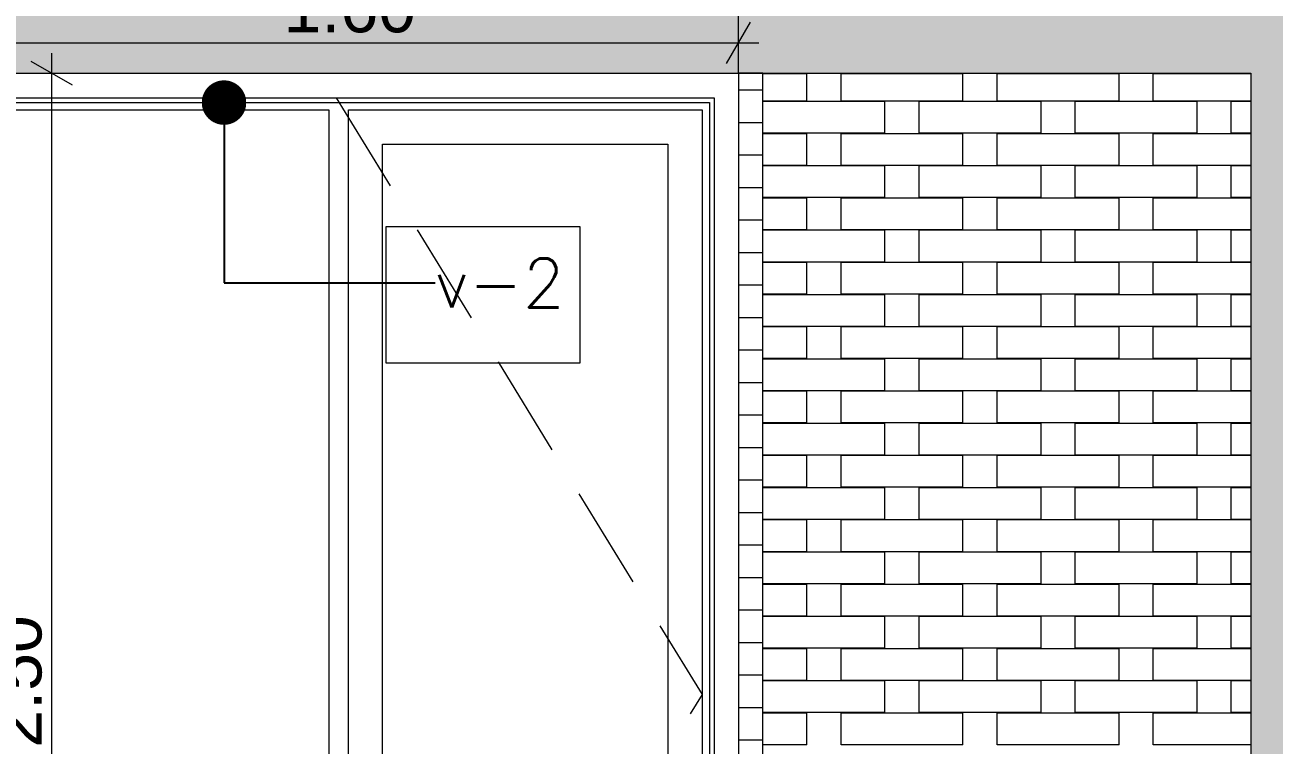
# Model space of a CAD drawing. Header units: millimetres. Extents: x 475616349 to 476941521, y 4620115302 to 4621446928.
# Drawn here: x 476659049 to 476661610, y 4620527143 to 4620528619 of the extents above; entities that cross this region are included whole.
import ezdxf

# ---------------------------------------------------------------- set-up
doc = ezdxf.new("R2010")
doc.units = ezdxf.units.MM
doc.header["$MEASUREMENT"] = 0
doc.linetypes.add('Hidden Line', pattern=[317.5, 211.666667, -105.833333])
for name, color, linetype, lineweight in [('2D Drafting - General_Pen_No__30_Pen_No__9_Pen_No__9_Pen_No__253', 252, 'Continuous', 0), ('2D Drafting - General_Pen_No__30_Pen_No__9_Pen_No__9_Pen_No__7', 7, 'Continuous', 0), ('2D Drafting - General_Pen_No__7_Pen_No__7', 7, 'Continuous', 0), ('New_2D Drafting - General_Pen_No__2_Pen_No__250', 7, 'Continuous', 0), ('New_Interior - Furniture _Pen_No__250', 7, 'Continuous', 0), ('New_Structural - Bearing_Pen_No__250', 7, 'Continuous', 0), ('New_zoma_Pen_No__4', 7, 'Continuous', 0), ('New_zoma_Pen_No__7', 7, 'Continuous', 0), ('Structural - Bearing_Pen_No__250', 7, 'Continuous', 0)]:
    doc.layers.add(name, color=color, linetype=linetype, lineweight=lineweight)
doc.layers.add('New_zoma', color=7, linetype='Continuous')
doc.styles.add('GENERATED_STYLE_1', font='arial.ttf')
doc.dimstyles.new('GENERATED_STYLE__18', dxfattribs={"dimtxt": 100, "dimasz": 64.421331, "dimexe": 0.18, "dimexo": 3, "dimgap": 0.09, "dimtad": 1, "dimtih": 1, "dimtoh": 1, "dimlfac": 0.001, "dimzin": 0, "dimdsep": 46, "dimtxsty": 'GENERATED_STYLE_1', "dimblk": 'ARROWHEAD_2', "dimblk1": 'ARROWHEAD_2', "dimblk2": 'ARROWHEAD_2', "dimcen": 0.09, "dimclrd": 7, "dimclre": 7, "dimclrt": 7, "dimadec": 0, "dimazin": 0, "dimtfac": 1, "dimtdec": 4, "dimtmove": 0, "dimatfit": 3, "dimfxl": 1, "dimtolj": 1, "dimtzin": 0, "dimarcsym": 0})
doc.dimstyles.new('GENERATED_STYLE__19', dxfattribs={"dimtxt": 100, "dimasz": 64.421331, "dimexe": 0.18, "dimexo": 3, "dimgap": 0.09, "dimtad": 1, "dimlfac": 0.001, "dimzin": 0, "dimdsep": 46, "dimtxsty": 'GENERATED_STYLE_1', "dimblk": 'ARROWHEAD_2', "dimblk1": 'ARROWHEAD_2', "dimblk2": 'ARROWHEAD_2', "dimcen": 0.09, "dimclrd": 7, "dimclre": 7, "dimclrt": 7, "dimadec": 0, "dimazin": 0, "dimtfac": 1, "dimtdec": 4, "dimtmove": 0, "dimatfit": 3, "dimfxl": 1, "dimtolj": 1, "dimtzin": 0, "dimarcsym": 0})
doc.dimstyles.new('GENERATED_STYLE__48', dxfattribs={"dimtxt": 0.18, "dimasz": 182.4, "dimexe": 0.18, "dimexo": 0.0625, "dimgap": 0.09, "dimtad": 0, "dimtih": 1, "dimtoh": 1, "dimdec": 4, "dimzin": 0, "dimdsep": 46, "dimcen": 0.09, "dimadec": 0, "dimazin": 0, "dimtfac": 1, "dimtdec": 4, "dimtmove": 0, "dimatfit": 3, "dimldrblk": 'ARROWHEAD_11', "dimfxl": 1, "dimtolj": 1, "dimtzin": 0, "dimarcsym": 0})

# ---------------------------------------------------------------- blocks, each defined once
blk = doc.blocks.new('*D751', base_point=(476577134.1, 4620325125.7))
at = {"layer": 'New_zoma_Pen_No__4', "color": 7, "linetype": 'Continuous', "lineweight": 0, "transparency": 16777216}
for p, q in [((476658912, 4620528519.4), (476658912, 4620528646.6)), ((476660512, 4620528519.4), (476660512, 4620528646.6)), ((476658936.5, 4620528625.4), (476658887.5, 4620528540.6)), ((476660487.5, 4620528540.6), (476660536.5, 4620528625.4)), ((476658912, 4620528583), (476660512, 4620528583)), ((476660512, 4620528583), (476660553.5, 4620528583))]:
    blk.add_line(p, q, dxfattribs=at)
at = {"layer": 'New_zoma_Pen_No__7', "color": 7, "lineweight": 0, "transparency": 16777216, "insert": (476659579, 4620528603), "char_height": 100, "attachment_point": 7, "style": 'GENERATED_STYLE_1'}
blk.add_mtext('\\A1;{\\pql;\\fArial|b0|i0|c0|p34;1.60}', dxfattribs=at)
blk = doc.blocks.new('ARROWHEAD_2')
at = {"color": 0, "linetype": 'Continuous', "lineweight": 0}
for p, q in [((-0.378, -0.655), (0.378, 0.655)), ((0, 0), (-1, 0))]:
    blk.add_line(p, q, dxfattribs=at)
blk = doc.blocks.new('*D755', base_point=(476577134.1, 4620325125.7))
at = {"layer": 'New_zoma_Pen_No__4', "color": 7, "linetype": 'Continuous', "lineweight": 0, "transparency": 16777216}
for p, q in [((476658912, 4620531719.4), (476658912, 4620531846.6)), ((476660512, 4620531719.4), (476660512, 4620531846.6)), ((476658936.5, 4620531825.4), (476658887.5, 4620531740.6)), ((476660487.5, 4620531740.6), (476660536.5, 4620531825.4)), ((476658912, 4620531783), (476660512, 4620531783)), ((476660512, 4620531783), (476660553.5, 4620531783))]:
    blk.add_line(p, q, dxfattribs=at)
at = {"layer": 'New_zoma_Pen_No__7', "color": 7, "lineweight": 0, "transparency": 16777216, "insert": (476659579, 4620531803), "char_height": 100, "attachment_point": 7, "style": 'GENERATED_STYLE_1'}
blk.add_mtext('\\A1;{\\pql;\\fArial|b0|i0|c0|p34;1.60}', dxfattribs=at)
blk = doc.blocks.new('*D756', base_point=(476577134.1, 4620325125.7))
at = {"layer": 'New_zoma_Pen_No__4', "color": 7, "linetype": 'Continuous', "lineweight": 0, "transparency": 16777216}
for p, q in [((476656062, 4620530027.7), (476656062, 4620530154.8)), ((476660562, 4620530027.7), (476660562, 4620530154.8)), ((476656086.5, 4620530133.6), (476656037.5, 4620530048.9)), ((476660537.5, 4620530048.9), (476660586.5, 4620530133.6)), ((476656020.6, 4620530091.2), (476656062, 4620530091.2)), ((476656062, 4620530091.2), (476660562, 4620530091.2)), ((476660562, 4620530091.2), (476660603.5, 4620530091.2))]:
    blk.add_line(p, q, dxfattribs=at)
at = {"layer": 'New_zoma_Pen_No__7', "color": 7, "lineweight": 0, "transparency": 16777216, "insert": (476658179, 4620530111.2), "char_height": 100, "attachment_point": 7, "style": 'GENERATED_STYLE_1'}
blk.add_mtext('\\A1;{\\pql;\\fArial|b0|i0|c0|p34;4.50}', dxfattribs=at)
blk = doc.blocks.new('*D760', base_point=(476577134.1, 4620325125.7))
at = {"layer": 'New_zoma_Pen_No__4', "color": 7, "linetype": 'Continuous', "lineweight": 0, "transparency": 16777216}
for p, q in [((476659104.3, 4620528520.3), (476659104.3, 4620528561.8)), ((476659146.7, 4620528495.9), (476659061.9, 4620528544.8)), ((476659167.9, 4620528520.3), (476659040.7, 4620528520.3)), ((476659104.3, 4620526020.3), (476659104.3, 4620528520.3)), ((476659061.9, 4620526044.8), (476659146.7, 4620525995.9)), ((476659167.9, 4620526020.3), (476659040.7, 4620526020.3)), ((476659104.3, 4620525978.9), (476659104.3, 4620526020.3))]:
    blk.add_line(p, q, dxfattribs=at)
at = {"layer": 'New_zoma_Pen_No__7', "color": 7, "lineweight": 0, "transparency": 16777216, "insert": (476659084.3, 4620527137.3), "char_height": 100, "attachment_point": 7, "rotation": 90, "style": 'GENERATED_STYLE_1'}
blk.add_mtext('\\A1;{\\pql;\\fArial|b0|i0|c0|p34;2.50}', dxfattribs=at)
blk = doc.blocks.new('ARROWHEAD_11')
at = {"color": 0, "linetype": 'Continuous', "lineweight": 0}
blk.add_line((0, 0), (-1, 0), dxfattribs=at)
at = {"color": 0, "linetype": 'Continuous', "lineweight": 0, "const_width": 0.25, "flags": 128}
blk.add_lwpolyline([(-0.125, 0, 1), (0.125, 0, 1)], format="xyb", close=True, dxfattribs=at)

msp = doc.modelspace()

# ---------------------------------------------------------------- hatches: boundary and pattern name
at = {"layer": '2D Drafting - General_Pen_No__30_Pen_No__9_Pen_No__9_Pen_No__253', "linetype": 'Continuous', "lineweight": 0}
h = msp.add_hatch(dxfattribs=at)
h.set_pattern_fill('BRICK___RUNNING_BOND', color=252, style=0, pattern_type=2)
h.set_pattern_definition([(0, (476692910.175, 4620522353.93), (0, 66.64), []), (90, (476692910.17, 4620522353.93), (-244.8, 0), [66.64, -66.64]), (90, (476693032.57, 4620522420.57), (-244.8, 0), [66.64, -66.64])])
h.paths.add_polyline_path([(476647692.13, 4620532819.956), (476647692.13, 4620519520.362), (476648861.998, 4620519520.362), (476648862.006, 4620522120.37), (476648862.006, 4620523542.007), (476648862.006, 4620531720.362), (476648862.006, 4620531932.715), (476648862.006, 4620532420.362), (476654662.006, 4620532420.362), (476654662.006, 4620519520.362), (476661919.968, 4620519520.362), (476661962.147, 4620519520.362), (476661962.147, 4620522820.364), (476661962.147, 4620525320.374), (476661962.147, 4620525944.887), (476661962.147, 4620532420.374), (476665762.003, 4620532420.374), (476665762.003, 4620522120.38), (476665162.198, 4620522120.38), (476665162.198, 4620517320.329), (476668462.159, 4620517320.329), (476668462.159, 4620517320.295), (476668932.159, 4620517320.295), (476668932.159, 4620532819.956), (476661962.147, 4620532819.956), (476655062.006, 4620532819.956)])
h.paths.add_polyline_path([(476661562.006, 4620526020.374), (476655062.006, 4620526020.374), (476655062.006, 4620528520.374), (476661562.006, 4620528520.374)], flags=0)
h.paths.add_polyline_path([(476661562.006, 4620522820.364), (476655062.006, 4620522820.364), (476655062.006, 4620525320.374), (476661562.006, 4620525320.374)], flags=0)
h.paths.add_polyline_path([(476661562.006, 4620529220.374), (476655062.006, 4620529220.374), (476655062.006, 4620531720.361), (476661562.006, 4620531720.361)], flags=0)
h.paths.add_polyline_path([(476656112.047, 4620522120.412), (476656112.047, 4620519620.412), (476657707.931, 4620519620.412), (476657712.047, 4620519620.412), (476657712.047, 4620522120.412)], flags=0)
h.paths.add_polyline_path([(476666262.224, 4620522120.362), (476666262.224, 4620520520.362), (476667862.223, 4620520520.362), (476667862.223, 4620522120.362)], flags=0)
h.paths.add_polyline_path([(476667862.223, 4620530120.362), (476667862.223, 4620531720.362), (476666262.224, 4620531720.362), (476666262.224, 4620530120.362)], flags=0)
h.paths.add_polyline_path([(476666262.228, 4620528520.362), (476666262.228, 4620526920.362), (476667862.228, 4620526920.362), (476667862.228, 4620528520.362)], flags=0)
h.paths.add_polyline_path([(476666262.228, 4620523720.362), (476667862.228, 4620523720.362), (476667862.228, 4620525320.362), (476666262.228, 4620525320.362)], flags=0)
h.paths.add_polyline_path([(476666262.435, 4620518320.362), (476667862.006, 4620518320.362), (476667862.006, 4620518920.362), (476666262.435, 4620518920.362)], flags=0)
h = msp.add_hatch(dxfattribs=at)
h.set_pattern_fill('BRICK___RUNNING_BOND', color=252, style=0, pattern_type=2)
h.set_pattern_definition([(0, (476694010.15, 4620525553.94), (0, 66.64), []), (90, (476694010.15, 4620525553.94), (-244.8, 0), [66.64, -66.64]), (90, (476694132.55, 4620525620.58), (-244.8, 0), [66.64, -66.64])])
h.paths.add_polyline_path([(476660512.002, 4620528520.375), (476660512.002, 4620526021.374), (476660561.993, 4620526021.374), (476660561.993, 4620528520.375)])

# ---------------------------------------------------------------- linework, layer by layer
at = {"layer": '2D Drafting - General_Pen_No__30_Pen_No__9_Pen_No__9_Pen_No__7', "color": 7, "linetype": 'Continuous', "lineweight": 0, "flags": 128}
for points in [[(476661562.006, 4620526020.374), (476655062.006, 4620526020.374), (476655062.006, 4620528520.374), (476661562.006, 4620528520.374)], [(476660512.002, 4620528520.375), (476660512.002, 4620526021.374), (476660561.993, 4620526021.374), (476660561.993, 4620528520.375)]]:
    msp.add_lwpolyline(points, close=True, dxfattribs=at)
at = {"layer": '2D Drafting - General_Pen_No__7_Pen_No__7', "color": 7, "linetype": 'Continuous', "lineweight": 0, "flags": 128}
for points in [[(476660507.877, 4620526020.338), (476658911.993, 4620526020.343), (476658912.002, 4620528520.343), (476660512.002, 4620528520.338)], [(476660512.002, 4620528520.338), (476660511.993, 4620526020.338), (476660507.877, 4620526020.338)]]:
    msp.add_lwpolyline(points, dxfattribs=at)
for points in [[(476658962.002, 4620528470.342), (476660462.002, 4620528470.337), (476660461.993, 4620526020.338), (476658961.993, 4620526020.345)], [(476658972.002, 4620528460.342), (476660452.002, 4620528460.337), (476660451.994, 4620526080.34), (476658971.994, 4620526080.345)], [(476658987.002, 4620528445.342), (476659672.002, 4620528445.34), (476659671.994, 4620526100.342), (476658986.994, 4620526100.345)], [(476659711.998, 4620528445.34), (476660437.002, 4620528445.337), (476660436.994, 4620526100.34), (476659711.994, 4620526100.342)], [(476659782.002, 4620528375.339), (476660367.002, 4620528375.337), (476660366.994, 4620526165.34), (476659781.994, 4620526165.342)]]:
    msp.add_lwpolyline(points, close=True, dxfattribs=at)
at = {"layer": '2D Drafting - General_Pen_No__7_Pen_No__7', "color": 7, "linetype": 'Hidden Line', "lineweight": 0, "flags": 128}
msp.add_lwpolyline([(476659687.002, 4620528470.34), (476660436.998, 4620527246.214), (476659687.77, 4620526021.625)], dxfattribs=at)
at = {"layer": 'New_2D Drafting - General_Pen_No__2_Pen_No__250', "color": 7, "linetype": 'Continuous', "lineweight": 0, "flags": 128}
msp.add_lwpolyline([(476659789.689, 4620528205.972), (476660186.69, 4620528205.972), (476660186.69, 4620527926.284), (476659789.689, 4620527926.284)], close=True, dxfattribs=at)
at = {"layer": 'New_Interior - Furniture _Pen_No__250', "color": 7, "linetype": 'Continuous', "lineweight": 0}
for p, q in [((476661502.006, 4620528519.374), (476661502.006, 4620528520.374)), ((476661290.737, 4620528001.374), (476661290.506, 4620528001.197))]:
    msp.add_line(p, q, dxfattribs=at)
at = {"layer": 'New_Structural - Bearing_Pen_No__250', "color": 7, "linetype": 'Continuous', "lineweight": 0}
for p, q in [((476660562.006, 4620528463.374), (476660562.006, 4620528519.374)), ((476660652.006, 4620528519.374), (476660562.006, 4620528519.374)), ((476660652.006, 4620528463.374), (476660652.006, 4620528519.374)), ((476660722.006, 4620528463.374), (476660722.006, 4620528519.374)), ((476660972.006, 4620528519.374), (476660722.006, 4620528519.374)), ((476660872.006, 4620528519.374), (476660872.006, 4620528520.374)), ((476660972.006, 4620528463.374), (476660972.006, 4620528519.374)), ((476661042.006, 4620528463.374), (476661042.006, 4620528519.374)), ((476661292.006, 4620528519.374), (476661042.006, 4620528519.374)), ((476661292.006, 4620528463.374), (476661292.006, 4620528519.374)), ((476661362.006, 4620528463.374), (476661362.006, 4620528519.374)), ((476661562.006, 4620528519.374), (476661362.006, 4620528519.374)), ((476660652.006, 4620528463.374), (476660562.006, 4620528463.374)), ((476660562.006, 4620528397.374), (476660562.006, 4620528462.374)), ((476660812.006, 4620528462.374), (476660562.006, 4620528462.374)), ((476660972.006, 4620528463.374), (476660722.006, 4620528463.374)), ((476660812.006, 4620528397.374), (476660812.006, 4620528462.374)), ((476660882.006, 4620528397.374), (476660882.006, 4620528462.374)), ((476661132.006, 4620528462.374), (476660882.006, 4620528462.374)), ((476661292.006, 4620528463.374), (476661042.006, 4620528463.374)), ((476661132.006, 4620528397.374), (476661132.006, 4620528462.374)), ((476661202.006, 4620528397.374), (476661202.006, 4620528462.374)), ((476661452.006, 4620528462.374), (476661202.006, 4620528462.374)), ((476661562.006, 4620528463.374), (476661362.006, 4620528463.374)), ((476661452.006, 4620528397.374), (476661452.006, 4620528462.374)), ((476661522.006, 4620528397.374), (476661522.006, 4620528462.374)), ((476661562.006, 4620528462.374), (476661522.006, 4620528462.374)), ((476660812.006, 4620528397.374), (476660562.006, 4620528397.374)), ((476661132.006, 4620528397.374), (476660882.006, 4620528397.374)), ((476661452.006, 4620528397.374), (476661202.006, 4620528397.374)), ((476661562.006, 4620528397.374), (476661522.006, 4620528397.374)), ((476660562.006, 4620528331.374), (476660562.006, 4620528396.374)), ((476660652.006, 4620528396.374), (476660562.006, 4620528396.374)), ((476660652.006, 4620528331.374), (476660652.006, 4620528396.374)), ((476660722.006, 4620528331.374), (476660722.006, 4620528396.374)), ((476660972.006, 4620528396.374), (476660722.006, 4620528396.374)), ((476660972.006, 4620528331.374), (476660972.006, 4620528396.374)), ((476661042.006, 4620528331.374), (476661042.006, 4620528396.374)), ((476661292.006, 4620528396.374), (476661042.006, 4620528396.374)), ((476661292.006, 4620528331.374), (476661292.006, 4620528396.374)), ((476661362.006, 4620528331.374), (476661362.006, 4620528396.374)), ((476661562.006, 4620528396.374), (476661362.006, 4620528396.374)), ((476660652.006, 4620528331.374), (476660562.006, 4620528331.374)), ((476660562.006, 4620528265.374), (476660562.006, 4620528330.374)), ((476660812.006, 4620528330.374), (476660562.006, 4620528330.374)), ((476660972.006, 4620528331.374), (476660722.006, 4620528331.374)), ((476660812.006, 4620528265.374), (476660812.006, 4620528330.374)), ((476660882.006, 4620528265.374), (476660882.006, 4620528330.374)), ((476661132.006, 4620528330.374), (476660882.006, 4620528330.374)), ((476661292.006, 4620528331.374), (476661042.006, 4620528331.374)), ((476661132.006, 4620528265.374), (476661132.006, 4620528330.374)), ((476661202.006, 4620528265.374), (476661202.006, 4620528330.374)), ((476661452.006, 4620528330.374), (476661202.006, 4620528330.374)), ((476661562.006, 4620528331.374), (476661362.006, 4620528331.374)), ((476661452.006, 4620528265.374), (476661452.006, 4620528330.374)), ((476661522.006, 4620528265.374), (476661522.006, 4620528330.374)), ((476661562.006, 4620528330.374), (476661522.006, 4620528330.374)), ((476660812.006, 4620528265.374), (476660562.006, 4620528265.374)), ((476660562.006, 4620528199.374), (476660562.006, 4620528264.374)), ((476660652.006, 4620528264.374), (476660562.006, 4620528264.374)), ((476660652.006, 4620528199.374), (476660652.006, 4620528264.374)), ((476660722.006, 4620528199.374), (476660722.006, 4620528264.374)), ((476660972.006, 4620528264.374), (476660722.006, 4620528264.374)), ((476661132.006, 4620528265.374), (476660882.006, 4620528265.374)), ((476660972.006, 4620528199.374), (476660972.006, 4620528264.374)), ((476661042.006, 4620528199.374), (476661042.006, 4620528264.374)), ((476661292.006, 4620528264.374), (476661042.006, 4620528264.374)), ((476661452.006, 4620528265.374), (476661202.006, 4620528265.374)), ((476661292.006, 4620528199.374), (476661292.006, 4620528264.374)), ((476661362.006, 4620528199.374), (476661362.006, 4620528264.374)), ((476661562.006, 4620528264.374), (476661362.006, 4620528264.374)), ((476661562.006, 4620528265.374), (476661522.006, 4620528265.374)), ((476660652.006, 4620528199.374), (476660562.006, 4620528199.374)), ((476660562.006, 4620528133.374), (476660562.006, 4620528198.374)), ((476660812.006, 4620528198.374), (476660562.006, 4620528198.374)), ((476660972.006, 4620528199.374), (476660722.006, 4620528199.374)), ((476660812.006, 4620528133.374), (476660812.006, 4620528198.374)), ((476660882.006, 4620528133.374), (476660882.006, 4620528198.374)), ((476661132.006, 4620528198.374), (476660882.006, 4620528198.374)), ((476661292.006, 4620528199.374), (476661042.006, 4620528199.374)), ((476661132.006, 4620528133.374), (476661132.006, 4620528198.374)), ((476661202.006, 4620528133.374), (476661202.006, 4620528198.374)), ((476661452.006, 4620528198.374), (476661202.006, 4620528198.374)), ((476661562.006, 4620528199.374), (476661362.006, 4620528199.374)), ((476661452.006, 4620528133.374), (476661452.006, 4620528198.374)), ((476661522.006, 4620528133.374), (476661522.006, 4620528198.374)), ((476661562.006, 4620528198.374), (476661522.006, 4620528198.374)), ((476660812.006, 4620528133.374), (476660562.006, 4620528133.374)), ((476660562.006, 4620528067.374), (476660562.006, 4620528132.374)), ((476660652.006, 4620528132.374), (476660562.006, 4620528132.374)), ((476660652.006, 4620528067.374), (476660652.006, 4620528132.374)), ((476660722.006, 4620528067.374), (476660722.006, 4620528132.374)), ((476660972.006, 4620528132.374), (476660722.006, 4620528132.374)), ((476661132.006, 4620528133.374), (476660882.006, 4620528133.374)), ((476660972.006, 4620528067.374), (476660972.006, 4620528132.374)), ((476661042.006, 4620528067.374), (476661042.006, 4620528132.374)), ((476661292.006, 4620528132.374), (476661042.006, 4620528132.374)), ((476661452.006, 4620528133.374), (476661202.006, 4620528133.374)), ((476661292.006, 4620528067.374), (476661292.006, 4620528132.374)), ((476661362.006, 4620528067.374), (476661362.006, 4620528132.374)), ((476661562.006, 4620528132.374), (476661362.006, 4620528132.374)), ((476661562.006, 4620528133.374), (476661522.006, 4620528133.374)), ((476660652.006, 4620528067.374), (476660562.006, 4620528067.374)), ((476660562.006, 4620528001.374), (476660562.006, 4620528066.374)), ((476660812.006, 4620528066.374), (476660562.006, 4620528066.374)), ((476660972.006, 4620528067.374), (476660722.006, 4620528067.374)), ((476660812.006, 4620528001.374), (476660812.006, 4620528066.374)), ((476660882.006, 4620528001.374), (476660882.006, 4620528066.374)), ((476661132.006, 4620528066.374), (476660882.006, 4620528066.374)), ((476661292.006, 4620528067.374), (476661042.006, 4620528067.374)), ((476661132.006, 4620528001.374), (476661132.006, 4620528066.374)), ((476661202.006, 4620528001.374), (476661202.006, 4620528066.374)), ((476661452.006, 4620528066.374), (476661202.006, 4620528066.374)), ((476661562.006, 4620528067.374), (476661362.006, 4620528067.374)), ((476661452.006, 4620528001.374), (476661452.006, 4620528066.374)), ((476661522.006, 4620528001.374), (476661522.006, 4620528066.374)), ((476661562.006, 4620528066.374), (476661522.006, 4620528066.374)), ((476660812.006, 4620528001.374), (476660562.006, 4620528001.374)), ((476660562.006, 4620527935.374), (476660562.006, 4620528000.374)), ((476660652.006, 4620528000.374), (476660562.006, 4620528000.374)), ((476660652.006, 4620527935.374), (476660652.006, 4620528000.374)), ((476660722.006, 4620527935.374), (476660722.006, 4620528000.374)), ((476660972.006, 4620528000.374), (476660722.006, 4620528000.374)), ((476661132.006, 4620528001.374), (476660882.006, 4620528001.374)), ((476660972.006, 4620527935.374), (476660972.006, 4620528000.374)), ((476661042.006, 4620527935.374), (476661042.006, 4620528000.374)), ((476661292.006, 4620528000.374), (476661042.006, 4620528000.374)), ((476661452.006, 4620528001.374), (476661202.006, 4620528001.374)), ((476661292.006, 4620527935.374), (476661292.006, 4620528000.374)), ((476661362.006, 4620527935.374), (476661362.006, 4620528000.374)), ((476661562.006, 4620528000.374), (476661362.006, 4620528000.374)), ((476661562.006, 4620528001.374), (476661522.006, 4620528001.374)), ((476660652.006, 4620527935.374), (476660562.006, 4620527935.374)), ((476660562.006, 4620527869.374), (476660562.006, 4620527934.374)), ((476660812.006, 4620527934.374), (476660562.006, 4620527934.374)), ((476660972.006, 4620527935.374), (476660722.006, 4620527935.374)), ((476660812.006, 4620527869.374), (476660812.006, 4620527934.374)), ((476660882.006, 4620527869.374), (476660882.006, 4620527934.374)), ((476661132.006, 4620527934.374), (476660882.006, 4620527934.374)), ((476661292.006, 4620527935.374), (476661042.006, 4620527935.374)), ((476661132.006, 4620527869.374), (476661132.006, 4620527934.374)), ((476661202.006, 4620527869.374), (476661202.006, 4620527934.374)), ((476661452.006, 4620527934.374), (476661202.006, 4620527934.374)), ((476661562.006, 4620527935.374), (476661362.006, 4620527935.374)), ((476661452.006, 4620527869.374), (476661452.006, 4620527934.374)), ((476661522.006, 4620527869.374), (476661522.006, 4620527934.374)), ((476661562.006, 4620527934.374), (476661522.006, 4620527934.374)), ((476660812.006, 4620527869.374), (476660562.006, 4620527869.374)), ((476660562.006, 4620527803.374), (476660562.006, 4620527868.374)), ((476660652.006, 4620527868.374), (476660562.006, 4620527868.374)), ((476660652.006, 4620527803.374), (476660652.006, 4620527868.374)), ((476660722.006, 4620527803.374), (476660722.006, 4620527868.374)), ((476660972.006, 4620527868.374), (476660722.006, 4620527868.374)), ((476661132.006, 4620527869.374), (476660882.006, 4620527869.374)), ((476660972.006, 4620527803.374), (476660972.006, 4620527868.374)), ((476661042.006, 4620527803.374), (476661042.006, 4620527868.374)), ((476661292.006, 4620527868.374), (476661042.006, 4620527868.374)), ((476661452.006, 4620527869.374), (476661202.006, 4620527869.374)), ((476661292.006, 4620527803.374), (476661292.006, 4620527868.374)), ((476661362.006, 4620527803.374), (476661362.006, 4620527868.374)), ((476661562.006, 4620527868.374), (476661362.006, 4620527868.374)), ((476661562.006, 4620527869.374), (476661522.006, 4620527869.374)), ((476660652.006, 4620527803.374), (476660562.006, 4620527803.374)), ((476660562.006, 4620527737.374), (476660562.006, 4620527802.374)), ((476660812.006, 4620527802.374), (476660562.006, 4620527802.374)), ((476660972.006, 4620527803.374), (476660722.006, 4620527803.374)), ((476660812.006, 4620527737.374), (476660812.006, 4620527802.374)), ((476660882.006, 4620527737.374), (476660882.006, 4620527802.374)), ((476661132.006, 4620527802.374), (476660882.006, 4620527802.374)), ((476661292.006, 4620527803.374), (476661042.006, 4620527803.374)), ((476661132.006, 4620527737.374), (476661132.006, 4620527802.374)), ((476661202.006, 4620527737.374), (476661202.006, 4620527802.374)), ((476661452.006, 4620527802.374), (476661202.006, 4620527802.374)), ((476661562.006, 4620527803.374), (476661362.006, 4620527803.374)), ((476661452.006, 4620527737.374), (476661452.006, 4620527802.374)), ((476661522.006, 4620527737.374), (476661522.006, 4620527802.374)), ((476661562.006, 4620527802.374), (476661522.006, 4620527802.374)), ((476660812.006, 4620527737.374), (476660562.006, 4620527737.374)), ((476660562.006, 4620527671.374), (476660562.006, 4620527736.374)), ((476660652.006, 4620527736.374), (476660562.006, 4620527736.374)), ((476660652.006, 4620527671.374), (476660652.006, 4620527736.374)), ((476660722.006, 4620527671.374), (476660722.006, 4620527736.374)), ((476660972.006, 4620527736.374), (476660722.006, 4620527736.374)), ((476661132.006, 4620527737.374), (476660882.006, 4620527737.374)), ((476660972.006, 4620527671.374), (476660972.006, 4620527736.374)), ((476661042.006, 4620527671.374), (476661042.006, 4620527736.374)), ((476661292.006, 4620527736.374), (476661042.006, 4620527736.374)), ((476661452.006, 4620527737.374), (476661202.006, 4620527737.374)), ((476661292.006, 4620527671.374), (476661292.006, 4620527736.374)), ((476661362.006, 4620527671.374), (476661362.006, 4620527736.374)), ((476661562.006, 4620527736.374), (476661362.006, 4620527736.374)), ((476661562.006, 4620527737.374), (476661522.006, 4620527737.374)), ((476660652.006, 4620527671.374), (476660562.006, 4620527671.374)), ((476660562.006, 4620527605.374), (476660562.006, 4620527670.374)), ((476660812.006, 4620527670.374), (476660562.006, 4620527670.374)), ((476660972.006, 4620527671.374), (476660722.006, 4620527671.374)), ((476660812.006, 4620527605.374), (476660812.006, 4620527670.374)), ((476660882.006, 4620527605.374), (476660882.006, 4620527670.374)), ((476661132.006, 4620527670.374), (476660882.006, 4620527670.374)), ((476661292.006, 4620527671.374), (476661042.006, 4620527671.374)), ((476661132.006, 4620527605.374), (476661132.006, 4620527670.374)), ((476661202.006, 4620527605.374), (476661202.006, 4620527670.374)), ((476661452.006, 4620527670.374), (476661202.006, 4620527670.374)), ((476661562.006, 4620527671.374), (476661362.006, 4620527671.374)), ((476661452.006, 4620527605.374), (476661452.006, 4620527670.374)), ((476661522.006, 4620527670.374), (476661522.006, 4620527671.374)), ((476661522.006, 4620527605.374), (476661522.006, 4620527670.374)), ((476661562.006, 4620527670.374), (476661522.006, 4620527670.374)), ((476660812.006, 4620527605.374), (476660562.006, 4620527605.374)), ((476660562.006, 4620527539.374), (476660562.006, 4620527604.374)), ((476660652.006, 4620527604.374), (476660562.006, 4620527604.374)), ((476660652.006, 4620527539.374), (476660652.006, 4620527604.374)), ((476660722.006, 4620527539.374), (476660722.006, 4620527604.374)), ((476660972.006, 4620527604.374), (476660722.006, 4620527604.374)), ((476661132.006, 4620527605.374), (476660882.006, 4620527605.374)), ((476660972.006, 4620527539.374), (476660972.006, 4620527604.374)), ((476661042.006, 4620527539.374), (476661042.006, 4620527604.374)), ((476661292.006, 4620527604.374), (476661042.006, 4620527604.374)), ((476661452.006, 4620527605.374), (476661202.006, 4620527605.374)), ((476661292.006, 4620527539.374), (476661292.006, 4620527604.374)), ((476661362.006, 4620527539.374), (476661362.006, 4620527604.374)), ((476661562.006, 4620527604.374), (476661362.006, 4620527604.374)), ((476661522.006, 4620527604.374), (476661522.006, 4620527605.374)), ((476661562.006, 4620527605.374), (476661522.006, 4620527605.374)), ((476660652.006, 4620527539.374), (476660562.006, 4620527539.374)), ((476660562.006, 4620527473.374), (476660562.006, 4620527538.374)), ((476660812.006, 4620527538.374), (476660562.006, 4620527538.374)), ((476660972.006, 4620527539.374), (476660722.006, 4620527539.374)), ((476660812.006, 4620527473.374), (476660812.006, 4620527538.374)), ((476660882.006, 4620527473.374), (476660882.006, 4620527538.374)), ((476661132.006, 4620527538.374), (476660882.006, 4620527538.374)), ((476661292.006, 4620527539.374), (476661042.006, 4620527539.374)), ((476661132.006, 4620527473.374), (476661132.006, 4620527538.374)), ((476661202.006, 4620527473.374), (476661202.006, 4620527538.374)), ((476661452.006, 4620527538.374), (476661202.006, 4620527538.374)), ((476661562.006, 4620527539.374), (476661362.006, 4620527539.374)), ((476661452.006, 4620527473.374), (476661452.006, 4620527538.374)), ((476661522.006, 4620527538.374), (476661522.006, 4620527539.374)), ((476661522.006, 4620527473.374), (476661522.006, 4620527538.374)), ((476661562.006, 4620527538.374), (476661522.006, 4620527538.374)), ((476660812.006, 4620527473.374), (476660562.006, 4620527473.374)), ((476660562.006, 4620527407.374), (476660562.006, 4620527472.374)), ((476660652.006, 4620527472.374), (476660562.006, 4620527472.374)), ((476660652.006, 4620527407.374), (476660652.006, 4620527472.374)), ((476660722.006, 4620527407.374), (476660722.006, 4620527472.374)), ((476660972.006, 4620527472.374), (476660722.006, 4620527472.374)), ((476661132.006, 4620527473.374), (476660882.006, 4620527473.374)), ((476660972.006, 4620527407.374), (476660972.006, 4620527472.374)), ((476661042.006, 4620527407.374), (476661042.006, 4620527472.374)), ((476661292.006, 4620527472.374), (476661042.006, 4620527472.374)), ((476661452.006, 4620527473.374), (476661202.006, 4620527473.374)), ((476661292.006, 4620527407.374), (476661292.006, 4620527472.374)), ((476661362.006, 4620527407.374), (476661362.006, 4620527472.374)), ((476661562.006, 4620527472.374), (476661362.006, 4620527472.374)), ((476661522.006, 4620527472.374), (476661522.006, 4620527473.374)), ((476661562.006, 4620527473.374), (476661522.006, 4620527473.374)), ((476660652.006, 4620527407.374), (476660562.006, 4620527407.374)), ((476660562.006, 4620527341.374), (476660562.006, 4620527406.374)), ((476660812.006, 4620527406.374), (476660562.006, 4620527406.374)), ((476660972.006, 4620527407.374), (476660722.006, 4620527407.374)), ((476660812.006, 4620527341.374), (476660812.006, 4620527406.374)), ((476660882.006, 4620527341.374), (476660882.006, 4620527406.374)), ((476661132.006, 4620527406.374), (476660882.006, 4620527406.374)), ((476661292.006, 4620527407.374), (476661042.006, 4620527407.374)), ((476661132.006, 4620527341.374), (476661132.006, 4620527406.374)), ((476661202.006, 4620527341.374), (476661202.006, 4620527406.374)), ((476661452.006, 4620527406.374), (476661202.006, 4620527406.374)), ((476661562.006, 4620527407.374), (476661362.006, 4620527407.374)), ((476661452.006, 4620527341.374), (476661452.006, 4620527406.374)), ((476661522.006, 4620527406.374), (476661522.006, 4620527407.374)), ((476661522.006, 4620527341.374), (476661522.006, 4620527406.374)), ((476661562.006, 4620527406.374), (476661522.006, 4620527406.374)), ((476660812.006, 4620527341.374), (476660562.006, 4620527341.374)), ((476660562.006, 4620527275.374), (476660562.006, 4620527340.374)), ((476660652.006, 4620527340.374), (476660562.006, 4620527340.374)), ((476660652.006, 4620527275.374), (476660652.006, 4620527340.374)), ((476660722.006, 4620527275.374), (476660722.006, 4620527340.374)), ((476660972.006, 4620527340.374), (476660722.006, 4620527340.374)), ((476661132.006, 4620527341.374), (476660882.006, 4620527341.374)), ((476660972.006, 4620527275.374), (476660972.006, 4620527340.374)), ((476661042.006, 4620527275.374), (476661042.006, 4620527340.374)), ((476661292.006, 4620527340.374), (476661042.006, 4620527340.374)), ((476661452.006, 4620527341.374), (476661202.006, 4620527341.374)), ((476661292.006, 4620527275.374), (476661292.006, 4620527340.374)), ((476661362.006, 4620527275.374), (476661362.006, 4620527340.374)), ((476661562.006, 4620527340.374), (476661362.006, 4620527340.374)), ((476661522.006, 4620527340.374), (476661522.006, 4620527341.374)), ((476661562.006, 4620527341.374), (476661522.006, 4620527341.374)), ((476660652.006, 4620527275.374), (476660562.006, 4620527275.374)), ((476660562.006, 4620527209.374), (476660562.006, 4620527274.374)), ((476660812.006, 4620527274.374), (476660562.006, 4620527274.374)), ((476660972.006, 4620527275.374), (476660722.006, 4620527275.374)), ((476660812.006, 4620527209.374), (476660812.006, 4620527274.374)), ((476660882.006, 4620527209.374), (476660882.006, 4620527274.374)), ((476661132.006, 4620527274.374), (476660882.006, 4620527274.374)), ((476661292.006, 4620527275.374), (476661042.006, 4620527275.374)), ((476661132.006, 4620527209.374), (476661132.006, 4620527274.374)), ((476661202.006, 4620527209.374), (476661202.006, 4620527274.374)), ((476661452.006, 4620527274.374), (476661202.006, 4620527274.374)), ((476661562.006, 4620527275.374), (476661362.006, 4620527275.374)), ((476661452.006, 4620527209.374), (476661452.006, 4620527274.374)), ((476661522.006, 4620527274.374), (476661522.006, 4620527275.374)), ((476661522.006, 4620527209.374), (476661522.006, 4620527274.374)), ((476661562.006, 4620527274.374), (476661522.006, 4620527274.374)), ((476660812.006, 4620527209.374), (476660562.006, 4620527209.374)), ((476660562.006, 4620527143.374), (476660562.006, 4620527208.374)), ((476660652.006, 4620527208.374), (476660562.006, 4620527208.374)), ((476660652.006, 4620527143.374), (476660652.006, 4620527208.374)), ((476660722.006, 4620527143.374), (476660722.006, 4620527208.374)), ((476660972.006, 4620527208.374), (476660722.006, 4620527208.374)), ((476661132.006, 4620527209.374), (476660882.006, 4620527209.374)), ((476660972.006, 4620527143.374), (476660972.006, 4620527208.374)), ((476661042.006, 4620527143.374), (476661042.006, 4620527208.374)), ((476661292.006, 4620527208.374), (476661042.006, 4620527208.374)), ((476661452.006, 4620527209.374), (476661202.006, 4620527209.374)), ((476661292.006, 4620527143.374), (476661292.006, 4620527208.374)), ((476661362.006, 4620527143.374), (476661362.006, 4620527208.374)), ((476661562.006, 4620527208.374), (476661362.006, 4620527208.374)), ((476661522.006, 4620527208.374), (476661522.006, 4620527209.374)), ((476661562.006, 4620527209.374), (476661522.006, 4620527209.374)), ((476660652.006, 4620527143.374), (476660562.006, 4620527143.374)), ((476660972.006, 4620527143.374), (476660722.006, 4620527143.374)), ((476661292.006, 4620527143.374), (476661042.006, 4620527143.374)), ((476661562.006, 4620527143.374), (476661362.006, 4620527143.374)), ((476661522.006, 4620527142.374), (476661522.006, 4620527143.374))]:
    msp.add_line(p, q, dxfattribs=at)
at = {"layer": 'Structural - Bearing_Pen_No__250', "color": 7, "linetype": 'Continuous', "lineweight": 0}
for p, q in [((476661522.006, 4620528519.374), (476661522.006, 4620528520.374)), ((476661562.006, 4620528519.374), (476661562.006, 4620528520.374)), ((476661522.006, 4620528462.374), (476661522.006, 4620528463.374)), ((476661562.006, 4620528462.374), (476661562.006, 4620528463.374)), ((476661522.006, 4620528396.374), (476661522.006, 4620528397.374)), ((476661562.006, 4620528396.374), (476661562.006, 4620528397.374)), ((476661522.006, 4620528330.374), (476661522.006, 4620528331.374)), ((476661562.006, 4620528330.374), (476661562.006, 4620528331.374)), ((476661522.006, 4620528264.374), (476661522.006, 4620528265.374)), ((476661562.006, 4620528264.374), (476661562.006, 4620528265.374)), ((476661522.006, 4620528198.374), (476661522.006, 4620528199.374)), ((476661562.006, 4620528198.374), (476661562.006, 4620528199.374)), ((476661522.006, 4620528132.374), (476661522.006, 4620528133.374)), ((476661562.006, 4620528132.374), (476661562.006, 4620528133.374)), ((476661522.006, 4620528066.374), (476661522.006, 4620528067.374)), ((476661562.006, 4620528066.374), (476661562.006, 4620528067.374)), ((476661522.006, 4620528000.374), (476661522.006, 4620528001.374)), ((476661562.006, 4620528000.374), (476661562.006, 4620528001.374)), ((476661522.006, 4620527934.374), (476661522.006, 4620527935.374)), ((476661562.006, 4620527934.374), (476661562.006, 4620527935.374)), ((476661522.006, 4620527868.374), (476661522.006, 4620527869.374)), ((476661562.006, 4620527868.374), (476661562.006, 4620527869.374)), ((476661522.006, 4620527802.374), (476661522.006, 4620527803.374)), ((476661562.006, 4620527802.374), (476661562.006, 4620527803.374)), ((476661522.006, 4620527736.374), (476661522.006, 4620527737.374)), ((476661562.006, 4620527736.374), (476661562.006, 4620527737.374)), ((476661562.006, 4620527670.374), (476661562.006, 4620527671.374)), ((476661562.006, 4620527604.374), (476661562.006, 4620527605.374)), ((476661562.006, 4620527538.374), (476661562.006, 4620527539.374)), ((476661562.006, 4620527472.374), (476661562.006, 4620527473.374)), ((476661562.006, 4620527406.374), (476661562.006, 4620527407.374)), ((476661562.006, 4620527340.374), (476661562.006, 4620527341.374)), ((476661562.006, 4620527274.374), (476661562.006, 4620527275.374)), ((476661562.006, 4620527208.374), (476661562.006, 4620527209.374)), ((476661562.006, 4620527142.374), (476661562.006, 4620527143.374))]:
    msp.add_line(p, q, dxfattribs=at)

# ---------------------------------------------------------------- texts
at = {"layer": 'New_2D Drafting - General_Pen_No__2_Pen_No__250', "color": 7, "linetype": 'Continuous', "lineweight": 0, "insert": (476659889.689, 4620528090.416), "char_height": 100, "attachment_point": 4}
msp.add_mtext('\\A1;{\\pql;\\Ftxt.shx;v-\\Ftxt.shx;2}', dxfattribs=at)

# ---------------------------------------------------------------- dimensions: what is measured, and where the dimension line sits
at = {"layer": 'New_zoma', "color": 7, "linetype": 'Continuous', "lineweight": 0}
for base, p1, p2, picture, middle in [((476660512.002, 4620531782.98), (476658912.002, 4620525320.343), (476660512.002, 4620525320.338), '*D755', (476659708.856, 4620531852.98)), ((476660562.006, 4620530091.234), (476656062.006, 4620523920.349), (476660562.006, 4620523920.349), '*D756', (476658308.86, 4620530161.234)), ((476660512.002, 4620528582.98), (476658912.002, 4620525320.343), (476660512.002, 4620525320.338), '*D751', (476659708.856, 4620528652.98))]:
    dim = msp.add_linear_dim(base=base, p1=p1, p2=p2, dimstyle='GENERATED_STYLE__18', dxfattribs=at)
    dim.commit()
    dim.dimension.update_dxf_attribs({"geometry": picture, "text_midpoint": middle, "dimtype": 160})
dim = msp.add_linear_dim(base=(476659104.309, 4620528520.348), p1=(476657712.039, 4620526020.348), p2=(476657712.047, 4620528520.348), angle=90, dimstyle='GENERATED_STYLE__19', dxfattribs=at)
dim.commit()
dim.dimension.update_dxf_attribs({"geometry": '*D760', "text_midpoint": (476659034.309, 4620527267.201), "dimtype": 160, "text_rotation": 90})

# ---------------------------------------------------------------- leaders
at = {"layer": 'New_2D Drafting - General_Pen_No__2_Pen_No__250', "color": 7, "linetype": 'Continuous', "lineweight": 0, "annotation_type": 0, "has_hookline": 1, "hookline_direction": 0, "text_width": 266.667}
msp.add_leader([(476659457.038, 4620528460.34), (476659457.038, 4620528090.416), (476659889.599, 4620528090.416)], dimstyle='GENERATED_STYLE__48', dxfattribs=at)

doc.saveas('drawing.dxf')
